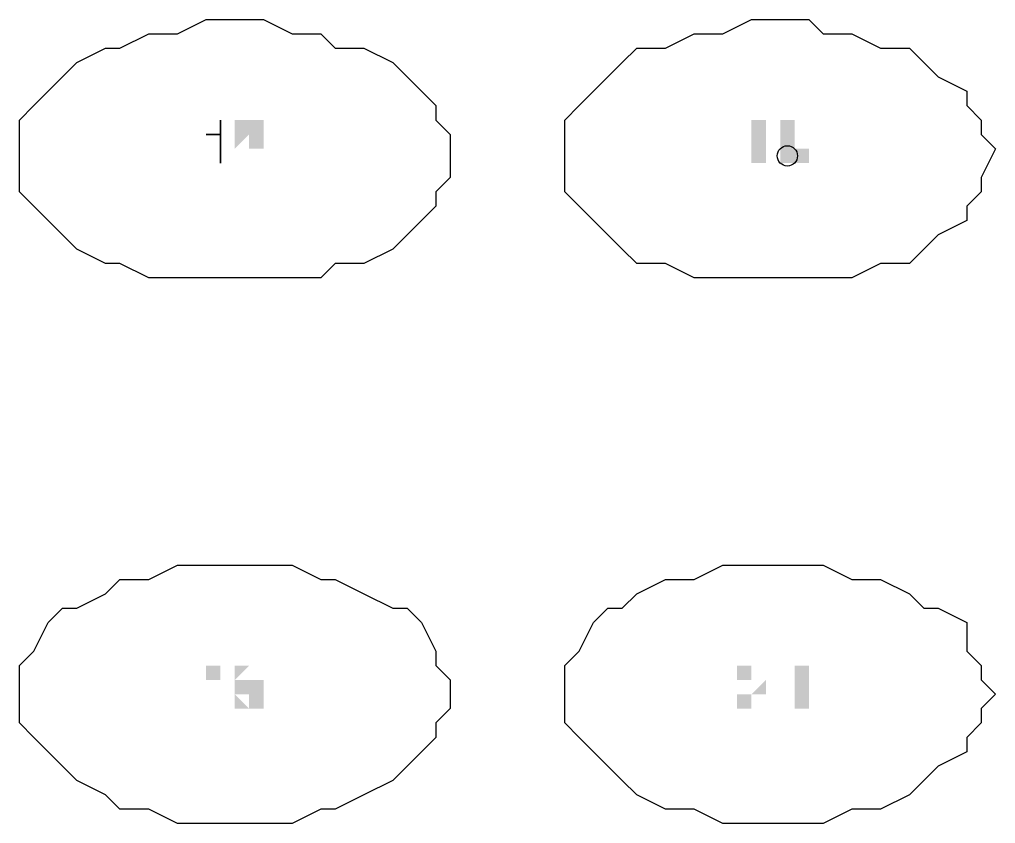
# Model space of a CAD drawing. Header units: millimetres. Extents: x 32.6 to 80.6, y 6.1 to 11.9.
# Drawn here: x 71.556 to 72.461, y 7.962 to 8.708 of the extents above; entities that cross this region are included whole.
import ezdxf

# ---------------------------------------------------------------- set-up
doc = ezdxf.new("R2010")
doc.units = ezdxf.units.MM

msp = doc.modelspace()

# ---------------------------------------------------------------- hatches: boundary and pattern name
for points in [[(71.75527, 8.58781), (71.76858, 8.58781), (71.76858, 8.60112), (71.76858, 8.60112), (71.76858, 8.60112), (71.76858, 8.60112), (71.76858, 8.60112), (71.76858, 8.60112), (71.76858, 8.60112), (71.76858, 8.60112), (71.76858, 8.60112), (71.76858, 8.60112), (71.76858, 8.60112), (71.76858, 8.60112), (71.76858, 8.60112), (71.76858, 8.60112), (71.76858, 8.60112), (71.76858, 8.60112), (71.76858, 8.60112), (71.76858, 8.60112), (71.76858, 8.60112), (71.76858, 8.60112), (71.76858, 8.60112), (71.76858, 8.60112), (71.76858, 8.60112), (71.78189, 8.60112), (71.78189, 8.60112), (71.78189, 8.60112), (71.78189, 8.60112), (71.78189, 8.58781), (71.78189, 8.58781), (71.78189, 8.58781), (71.78189, 8.58781), (71.78189, 8.58781), (71.78189, 8.58781), (71.78189, 8.58781), (71.78189, 8.58781), (71.78189, 8.58781), (71.78189, 8.58781), (71.78189, 8.58781), (71.78189, 8.58781), (71.78189, 8.58781), (71.78189, 8.58781), (71.78189, 8.58781), (71.78189, 8.58781), (71.78189, 8.58781), (71.78189, 8.58781), (71.78189, 8.58781), (71.78189, 8.58781), (71.78189, 8.58781), (71.78189, 8.58781), (71.78189, 8.58781), (71.78189, 8.58781), (71.78189, 8.58781), (71.78189, 8.58781), (71.78189, 8.58781), (71.78189, 8.5745), (71.78189, 8.5745), (71.78189, 8.5745), (71.78189, 8.5745), (71.78189, 8.5745), (71.78189, 8.5745), (71.78189, 8.5745), (71.78189, 8.5745), (71.78189, 8.5745), (71.78189, 8.5745), (71.78189, 8.5745), (71.78189, 8.5745), (71.78189, 8.5745), (71.78189, 8.5745), (71.78189, 8.5745), (71.78189, 8.5745), (71.78189, 8.5745), (71.78189, 8.5745), (71.78189, 8.5745), (71.78189, 8.5745), (71.78189, 8.5745), (71.78189, 8.5745), (71.78189, 8.5745), (71.78189, 8.5745), (71.78189, 8.5745), (71.78189, 8.5745), (71.78189, 8.5745), (71.76858, 8.5745), (71.76858, 8.5745), (71.76858, 8.5745), (71.76858, 8.5745), (71.76858, 8.5745), (71.76858, 8.5745), (71.76858, 8.5745), (71.76858, 8.5745), (71.76858, 8.5745), (71.76858, 8.5745), (71.76858, 8.5745), (71.76858, 8.5745), (71.76858, 8.5745), (71.76858, 8.5745), (71.76858, 8.5745), (71.76858, 8.5745), (71.76858, 8.5745), (71.76858, 8.5745), (71.76858, 8.5745), (71.76858, 8.5745), (71.76858, 8.5745), (71.76858, 8.5745), (71.76858, 8.5745), (71.76858, 8.5745), (71.75527, 8.5745), (71.75527, 8.5745), (71.75527, 8.5745), (71.75527, 8.5745), (71.75527, 8.5745), (71.75527, 8.5745), (71.75527, 8.5745), (71.75527, 8.5745), (71.75527, 8.5745), (71.75527, 8.5745), (71.75527, 8.5745), (71.75527, 8.5745), (71.75527, 8.5745), (71.75527, 8.5745), (71.75527, 8.5745), (71.75527, 8.5745), (71.75527, 8.5745), (71.75527, 8.5745), (71.75527, 8.5745), (71.75527, 8.5745), (71.75527, 8.5745), (71.75527, 8.5745), (71.75527, 8.5745), (71.75527, 8.5745), (71.75527, 8.5745), (71.75527, 8.5745), (71.75527, 8.5745), (71.75527, 8.5745), (71.75527, 8.5745), (71.75527, 8.5745), (71.75527, 8.5745), (71.75527, 8.5745), (71.76858, 8.5745), (71.76858, 8.5745), (71.76858, 8.5745), (71.76858, 8.5745), (71.76858, 8.5745), (71.76858, 8.5745), (71.76858, 8.5745), (71.76858, 8.5745), (71.76858, 8.5745), (71.76858, 8.5745), (71.76858, 8.5745), (71.76858, 8.5745), (71.76858, 8.5745), (71.76858, 8.5745), (71.76858, 8.5745), (71.76858, 8.5745), (71.76858, 8.5745), (71.76858, 8.5745), (71.76858, 8.5745), (71.76858, 8.5745), (71.76858, 8.5745), (71.76858, 8.5745), (71.76858, 8.5745), (71.76858, 8.5745), (71.76858, 8.5745), (71.76858, 8.5745), (71.76858, 8.5745), (71.76858, 8.5745), (71.76858, 8.5745), (71.76858, 8.5745), (71.78189, 8.5745), (71.78189, 8.5745), (71.78189, 8.5745), (71.78189, 8.5745), (71.78189, 8.5745), (71.78189, 8.5745), (71.78189, 8.5745), (71.78189, 8.5745), (71.78189, 8.5745), (71.78189, 8.5745), (71.78189, 8.58781), (71.78189, 8.58781), (71.78189, 8.58781), (71.78189, 8.58781), (71.78189, 8.58781), (71.78189, 8.58781), (71.78189, 8.58781), (71.78189, 8.58781), (71.78189, 8.58781), (71.78189, 8.58781), (71.78189, 8.58781), (71.78189, 8.58781), (71.78189, 8.58781), (71.78189, 8.58781), (71.78189, 8.58781), (71.76858, 8.58781), (71.76858, 8.58781), (71.76858, 8.58781), (71.76858, 8.58781), (71.76858, 8.58781), (71.76858, 8.58781), (71.76858, 8.58781), (71.76858, 8.58781), (71.76858, 8.58781), (71.76858, 8.58781), (71.76858, 8.58781), (71.76858, 8.58781), (71.76858, 8.58781), (71.76858, 8.58781), (71.76858, 8.58781), (71.76858, 8.58781), (71.76858, 8.58781), (71.76858, 8.58781), (71.76858, 8.58781), (71.76858, 8.58781), (71.76858, 8.58781), (71.76858, 8.58781), (71.76858, 8.58781), (71.76858, 8.58781), (71.76858, 8.58781), (71.76858, 8.58781), (71.76858, 8.58781), (71.75527, 8.58781), (71.75527, 8.58781), (71.75527, 8.58781), (71.75527, 8.58781), (71.75527, 8.58781), (71.75527, 8.61443), (71.78189, 8.61443), (71.78189, 8.60112), (71.76858, 8.60112)], [(72.24775, 8.5745), (72.23444, 8.5745), (72.23444, 8.60112), (72.23444, 8.60112), (72.23444, 8.60112), (72.23444, 8.60112), (72.23444, 8.60112), (72.23444, 8.60112), (72.23444, 8.60112), (72.23444, 8.60112), (72.23444, 8.60112), (72.23444, 8.60112), (72.23444, 8.60112), (72.23444, 8.60112), (72.23444, 8.60112), (72.23444, 8.60112), (72.23444, 8.60112), (72.23444, 8.60112), (72.23444, 8.60112), (72.23444, 8.60112), (72.23444, 8.60112), (72.23444, 8.60112), (72.22113, 8.60112), (72.22113, 8.60112), (72.22113, 8.60112), (72.22113, 8.60112), (72.23444, 8.60112), (72.23444, 8.60112), (72.23444, 8.60112), (72.23444, 8.60112), (72.23444, 8.60112), (72.23444, 8.60112), (72.23444, 8.60112), (72.23444, 8.60112), (72.23444, 8.60112), (72.23444, 8.60112), (72.23444, 8.60112), (72.23444, 8.60112), (72.23444, 8.60112), (72.23444, 8.60112), (72.23444, 8.60112), (72.23444, 8.60112), (72.23444, 8.60112), (72.23444, 8.60112), (72.23444, 8.60112), (72.23444, 8.60112), (72.23444, 8.61443), (72.23444, 8.61443), (72.23444, 8.61443), (72.23444, 8.61443), (72.23444, 8.61443), (72.23444, 8.61443), (72.23444, 8.61443), (72.23444, 8.61443), (72.24775, 8.61443)], [(72.26106, 8.58781), (72.26106, 8.58781), (72.26106, 8.58781), (72.26106, 8.58781), (72.26106, 8.58781), (72.26106, 8.58781), (72.26106, 8.58781), (72.26106, 8.58781), (72.26106, 8.58781), (72.26106, 8.58781), (72.26106, 8.58781), (72.26106, 8.60112), (72.26106, 8.60112), (72.26106, 8.60112), (72.26106, 8.60112), (72.26106, 8.60112), (72.26106, 8.60112), (72.27437, 8.60112), (72.27437, 8.60112), (72.27437, 8.60112), (72.27437, 8.60112), (72.27437, 8.60112), (72.27437, 8.60112), (72.27437, 8.60112), (72.27437, 8.60112), (72.27437, 8.60112), (72.27437, 8.60112), (72.27437, 8.60112), (72.27437, 8.60112), (72.27437, 8.60112), (72.27437, 8.60112), (72.27437, 8.60112), (72.27437, 8.60112), (72.27437, 8.58781), (72.27437, 8.58781), (72.27437, 8.58781), (72.27437, 8.58781), (72.27437, 8.58781), (72.27437, 8.58781), (72.27437, 8.58781), (72.27437, 8.58781), (72.27437, 8.58781), (72.27437, 8.58781), (72.27437, 8.58781), (72.27437, 8.58781), (72.28768, 8.58781), (72.28768, 8.58781), (72.28768, 8.58781), (72.28768, 8.58781), (72.28768, 8.58781), (72.28768, 8.58781), (72.28768, 8.58781), (72.28768, 8.58781), (72.28768, 8.58781), (72.28768, 8.58781), (72.28768, 8.58781), (72.28768, 8.58781), (72.28768, 8.58781), (72.28768, 8.58781), (72.28768, 8.58781), (72.28768, 8.58781), (72.28768, 8.5745), (72.28768, 8.5745), (72.28768, 8.5745), (72.28768, 8.5745), (72.28768, 8.5745), (72.28768, 8.5745), (72.28768, 8.5745), (72.28768, 8.5745), (72.28768, 8.5745), (72.28768, 8.5745), (72.28768, 8.5745), (72.28768, 8.5745), (72.28768, 8.5745), (72.27437, 8.5745), (72.27437, 8.5745), (72.27437, 8.5745), (72.27437, 8.5745), (72.27437, 8.5745), (72.27437, 8.5745), (72.27437, 8.5745), (72.27437, 8.5745), (72.27437, 8.5745), (72.27437, 8.5745), (72.27437, 8.5745), (72.27437, 8.5745), (72.27437, 8.5745), (72.27437, 8.5745), (72.27437, 8.5745), (72.27437, 8.5745), (72.27437, 8.5745), (72.27437, 8.5745), (72.27437, 8.5745), (72.27437, 8.5745), (72.27437, 8.5745), (72.27437, 8.5745), (72.27437, 8.5745), (72.27437, 8.5745), (72.27437, 8.5745), (72.27437, 8.5745), (72.27437, 8.5745), (72.27437, 8.5745), (72.26106, 8.5745), (72.26106, 8.5745), (72.26106, 8.5745), (72.26106, 8.5745), (72.26106, 8.5745), (72.26106, 8.5745), (72.26106, 8.5745), (72.26106, 8.5745), (72.26106, 8.5745), (72.26106, 8.5745), (72.26106, 8.5745), (72.26106, 8.5745), (72.26106, 8.5745), (72.26106, 8.5745), (72.26106, 8.5745), (72.26106, 8.5745), (72.26106, 8.5745), (72.26106, 8.5745), (72.26106, 8.5745), (72.26106, 8.5745), (72.26106, 8.5745), (72.26106, 8.5745), (72.26106, 8.5745), (72.26106, 8.5745), (72.26106, 8.5745), (72.26106, 8.5745), (72.26106, 8.5745), (72.26106, 8.5745), (72.26106, 8.5745), (72.26106, 8.5745), (72.26106, 8.5745), (72.26106, 8.5745), (72.26106, 8.5745), (72.26106, 8.5745), (72.26106, 8.5745), (72.26106, 8.5745), (72.26106, 8.58781), (72.26106, 8.58781), (72.26106, 8.58781), (72.26106, 8.58781), (72.26106, 8.58781), (72.26106, 8.58781), (72.26106, 8.58781), (72.26106, 8.58781), (72.26106, 8.58781), (72.26106, 8.58781), (72.26106, 8.58781), (72.26106, 8.58781), (72.26106, 8.58781), (72.26106, 8.58781), (72.26106, 8.58781), (72.26106, 8.58781), (72.26106, 8.58781), (72.26106, 8.58781), (72.26106, 8.58781), (72.26106, 8.58781), (72.26106, 8.60112), (72.26106, 8.60112), (72.26106, 8.60112), (72.26106, 8.60112), (72.26106, 8.60112), (72.26106, 8.60112), (72.26106, 8.60112), (72.26106, 8.60112), (72.26106, 8.60112), (72.26106, 8.60112), (72.26106, 8.60112), (72.26106, 8.60112), (72.26106, 8.60112), (72.26106, 8.60112), (72.26106, 8.60112), (72.26106, 8.60112), (72.26106, 8.60112), (72.26106, 8.60112), (72.26106, 8.60112), (72.26106, 8.60112), (72.26106, 8.60112), (72.26106, 8.60112), (72.26106, 8.60112), (72.26106, 8.60112), (72.26106, 8.60112), (72.26106, 8.60112), (72.26106, 8.60112), (72.26106, 8.60112), (72.26106, 8.60112), (72.26106, 8.61443), (72.26106, 8.61443), (72.26106, 8.61443), (72.26106, 8.61443), (72.26106, 8.61443), (72.26106, 8.61443), (72.26106, 8.61443), (72.26106, 8.61443), (72.26106, 8.61443), (72.26106, 8.61443), (72.26106, 8.61443), (72.26106, 8.61443), (72.27437, 8.61443), (72.27437, 8.61443), (72.27437, 8.61443), (72.27437, 8.61443), (72.27437, 8.61443), (72.27437, 8.61443), (72.27437, 8.61443), (72.27437, 8.61443), (72.27437, 8.61443), (72.27437, 8.61443), (72.27437, 8.61443), (72.27437, 8.61443), (72.27437, 8.61443), (72.27437, 8.61443), (72.27437, 8.61443), (72.27437, 8.61443), (72.27437, 8.61443), (72.27437, 8.61443), (72.27437, 8.61443), (72.27437, 8.61443), (72.27437, 8.61443), (72.27437, 8.60112), (72.27437, 8.60112), (72.27437, 8.60112), (72.27437, 8.60112), (72.27437, 8.60112), (72.27437, 8.60112), (72.28768, 8.60112), (72.28768, 8.60112), (72.28768, 8.60112), (72.28768, 8.60112), (72.28768, 8.60112), (72.28768, 8.60112), (72.28768, 8.60112), (72.28768, 8.60112), (72.28768, 8.60112), (72.27437, 8.60112), (72.27437, 8.60112), (72.27437, 8.60112), (72.27437, 8.60112), (72.27437, 8.60112), (72.27437, 8.60112), (72.27437, 8.60112), (72.27437, 8.60112), (72.27437, 8.60112), (72.27437, 8.60112), (72.27437, 8.60112), (72.27437, 8.60112), (72.27437, 8.60112), (72.27437, 8.60112), (72.27437, 8.60112), (72.27437, 8.60112), (72.27437, 8.60112), (72.27437, 8.60112), (72.27437, 8.60112), (72.27437, 8.60112), (72.27437, 8.60112), (72.27437, 8.60112), (72.27437, 8.60112), (72.27437, 8.60112), (72.27437, 8.60112), (72.26106, 8.60112), (72.26106, 8.60112), (72.26106, 8.60112), (72.26106, 8.60112), (72.26106, 8.60112), (72.26106, 8.60112), (72.26106, 8.60112), (72.26106, 8.60112), (72.26106, 8.60112), (72.26106, 8.60112), (72.26106, 8.60112), (72.26106, 8.60112), (72.26106, 8.60112), (72.26106, 8.60112), (72.26106, 8.60112), (72.26106, 8.60112), (72.26106, 8.60112), (72.26106, 8.60112), (72.26106, 8.60112), (72.26106, 8.60112), (72.26106, 8.60112), (72.26106, 8.60112), (72.26106, 8.60112), (72.26106, 8.60112), (72.26106, 8.60112), (72.26106, 8.60112), (72.26106, 8.60112), (72.26106, 8.58781), (72.26106, 8.58781), (72.26106, 8.58781), (72.26106, 8.58781), (72.26106, 8.58781), (72.26106, 8.58781), (72.26106, 8.58781)], [(71.74196, 8.0687), (71.74196, 8.0687), (71.74196, 8.09533), (71.74196, 8.09533), (71.74196, 8.09533), (71.74196, 8.09533), (71.72865, 8.09533), (71.72865, 8.09533), (71.72865, 8.09533), (71.72865, 8.09533), (71.72865, 8.09533), (71.72865, 8.09533), (71.72865, 8.09533), (71.72865, 8.09533), (71.72865, 8.09533), (71.72865, 8.09533), (71.72865, 8.09533), (71.72865, 8.09533), (71.72865, 8.09533), (71.72865, 8.09533), (71.72865, 8.09533), (71.72865, 8.09533), (71.72865, 8.09533), (71.72865, 8.09533), (71.72865, 8.09533), (71.72865, 8.09533), (71.72865, 8.09533), (71.72865, 8.09533), (71.72865, 8.09533), (71.72865, 8.09533), (71.72865, 8.09533), (71.72865, 8.10864), (71.72865, 8.10864), (71.72865, 8.10864), (71.72865, 8.10864), (71.72865, 8.10864), (71.72865, 8.10864), (71.72865, 8.10864), (71.72865, 8.10864), (71.72865, 8.10864), (71.72865, 8.10864), (71.72865, 8.10864), (71.74196, 8.10864), (71.74196, 8.10864), (71.74196, 8.10864), (71.74196, 8.10864), (71.74196, 8.10864), (71.74196, 8.10864), (71.74196, 8.10864), (71.74196, 8.10864), (71.74196, 8.10864), (71.74196, 8.10864), (71.74196, 8.10864), (71.74196, 8.10864), (71.74196, 8.10864)], [(72.24775, 8.0687), (72.22113, 8.0687), (72.22113, 8.0687), (72.22113, 8.0687), (72.22113, 8.0687), (72.22113, 8.0687), (72.22113, 8.0687), (72.22113, 8.0687), (72.22113, 8.0687), (72.22113, 8.0687), (72.22113, 8.0687), (72.22113, 8.0687), (72.22113, 8.0687), (72.22113, 8.0687), (72.22113, 8.08202), (72.22113, 8.08202), (72.22113, 8.08202), (72.22113, 8.08202), (72.23444, 8.08202), (72.23444, 8.08202), (72.23444, 8.08202), (72.23444, 8.08202), (72.23444, 8.08202), (72.23444, 8.08202), (72.23444, 8.08202), (72.23444, 8.08202), (72.23444, 8.08202), (72.23444, 8.08202), (72.23444, 8.08202), (72.23444, 8.08202), (72.23444, 8.08202), (72.23444, 8.08202), (72.23444, 8.08202), (72.23444, 8.08202), (72.23444, 8.08202), (72.23444, 8.08202), (72.23444, 8.08202), (72.23444, 8.08202), (72.23444, 8.08202), (72.23444, 8.08202), (72.23444, 8.08202), (72.23444, 8.08202), (72.23444, 8.08202), (72.23444, 8.08202), (72.23444, 8.08202), (72.23444, 8.08202), (72.23444, 8.08202), (72.23444, 8.08202), (72.23444, 8.08202), (72.24775, 8.09533), (72.24775, 8.09533), (72.24775, 8.09533), (72.24775, 8.09533), (72.24775, 8.09533), (72.24775, 8.09533), (72.24775, 8.09533), (72.24775, 8.09533), (72.24775, 8.09533), (72.24775, 8.09533), (72.24775, 8.09533), (72.24775, 8.09533), (72.24775, 8.09533), (72.24775, 8.09533), (72.24775, 8.09533), (72.24775, 8.09533), (72.24775, 8.09533), (72.24775, 8.09533), (72.24775, 8.09533), (72.24775, 8.09533), (72.24775, 8.09533), (72.24775, 8.09533), (72.24775, 8.09533), (72.24775, 8.09533), (72.24775, 8.09533), (72.24775, 8.09533), (72.24775, 8.09533), (72.24775, 8.09533), (72.24775, 8.10864), (72.24775, 8.10864), (72.24775, 8.10864), (72.24775, 8.10864), (72.24775, 8.10864), (72.24775, 8.10864), (72.24775, 8.10864), (72.24775, 8.10864), (72.24775, 8.10864), (72.24775, 8.10864), (72.24775, 8.10864), (72.24775, 8.10864), (72.24775, 8.10864), (72.23444, 8.10864), (72.23444, 8.10864), (72.23444, 8.10864), (72.23444, 8.10864), (72.23444, 8.10864), (72.23444, 8.10864), (72.23444, 8.10864), (72.23444, 8.10864), (72.23444, 8.10864), (72.23444, 8.10864), (72.23444, 8.10864), (72.23444, 8.10864), (72.23444, 8.10864), (72.23444, 8.10864), (72.23444, 8.10864), (72.23444, 8.10864), (72.23444, 8.10864), (72.23444, 8.10864), (72.23444, 8.10864), (72.23444, 8.10864), (72.23444, 8.09533), (72.23444, 8.09533), (72.23444, 8.09533), (72.23444, 8.09533), (72.23444, 8.09533), (72.23444, 8.09533), (72.23444, 8.09533), (72.23444, 8.09533), (72.22113, 8.09533), (72.22113, 8.09533), (72.22113, 8.09533), (72.22113, 8.09533), (72.22113, 8.09533), (72.22113, 8.09533), (72.22113, 8.10864), (72.22113, 8.10864), (72.22113, 8.10864), (72.22113, 8.10864), (72.22113, 8.10864), (72.22113, 8.10864), (72.22113, 8.10864), (72.23444, 8.10864), (72.23444, 8.10864), (72.23444, 8.10864), (72.23444, 8.10864), (72.23444, 8.10864), (72.23444, 8.10864), (72.23444, 8.10864), (72.23444, 8.10864), (72.23444, 8.10864), (72.23444, 8.10864), (72.23444, 8.10864), (72.23444, 8.10864), (72.23444, 8.10864), (72.23444, 8.10864), (72.23444, 8.10864), (72.23444, 8.10864), (72.23444, 8.10864), (72.23444, 8.10864), (72.23444, 8.10864), (72.23444, 8.10864), (72.23444, 8.10864), (72.23444, 8.10864), (72.23444, 8.10864), (72.23444, 8.10864), (72.23444, 8.10864), (72.23444, 8.10864), (72.24775, 8.10864), (72.24775, 8.10864), (72.24775, 8.10864), (72.24775, 8.10864), (72.24775, 8.10864), (72.24775, 8.10864), (72.24775, 8.10864), (72.24775, 8.10864), (72.24775, 8.10864), (72.24775, 8.10864), (72.24775, 8.10864), (72.24775, 8.10864), (72.24775, 8.10864), (72.24775, 8.10864), (72.24775, 8.10864), (72.24775, 8.10864), (72.24775, 8.10864), (72.24775, 8.10864), (72.24775, 8.10864), (72.24775, 8.10864), (72.24775, 8.10864), (72.24775, 8.10864), (72.24775, 8.10864), (72.24775, 8.10864), (72.24775, 8.10864), (72.24775, 8.10864), (72.24775, 8.10864), (72.24775, 8.09533), (72.24775, 8.09533), (72.24775, 8.09533), (72.24775, 8.09533), (72.24775, 8.09533), (72.24775, 8.09533), (72.24775, 8.09533), (72.24775, 8.09533), (72.24775, 8.09533), (72.24775, 8.09533), (72.24775, 8.09533), (72.24775, 8.09533), (72.24775, 8.09533), (72.24775, 8.09533), (72.24775, 8.09533), (72.24775, 8.09533), (72.24775, 8.09533), (72.24775, 8.09533), (72.24775, 8.09533), (72.24775, 8.09533), (72.24775, 8.09533), (72.24775, 8.09533), (72.24775, 8.09533), (72.24775, 8.09533), (72.24775, 8.09533), (72.24775, 8.09533), (72.24775, 8.09533), (72.24775, 8.09533), (72.24775, 8.08202), (72.24775, 8.08202), (72.24775, 8.08202), (72.24775, 8.08202), (72.24775, 8.08202), (72.24775, 8.08202), (72.24775, 8.08202), (72.24775, 8.08202), (72.24775, 8.08202), (72.24775, 8.08202), (72.24775, 8.08202), (72.24775, 8.08202), (72.24775, 8.08202), (72.24775, 8.08202), (72.24775, 8.08202), (72.23444, 8.08202), (72.23444, 8.08202), (72.23444, 8.08202), (72.23444, 8.08202), (72.23444, 8.08202), (72.23444, 8.08202), (72.23444, 8.08202), (72.23444, 8.08202), (72.23444, 8.08202), (72.23444, 8.08202), (72.23444, 8.08202), (72.23444, 8.08202), (72.23444, 8.08202), (72.23444, 8.08202), (72.23444, 8.08202), (72.23444, 8.08202), (72.23444, 8.0687), (72.23444, 8.0687), (72.23444, 8.0687), (72.23444, 8.0687), (72.23444, 8.0687), (72.23444, 8.0687), (72.24775, 8.0687)]]:
    msp.add_hatch(color=256).paths.add_polyline_path(points)
h = msp.add_hatch(color=256)
h.paths.add_polyline_path([(71.78189, 8.08202), (71.78189, 8.08202), (71.78189, 8.08202), (71.78189, 8.08202), (71.78189, 8.08202), (71.78189, 8.08202), (71.78189, 8.08202), (71.76858, 8.08202), (71.76858, 8.08202), (71.76858, 8.08202), (71.76858, 8.08202), (71.76858, 8.08202), (71.76858, 8.08202), (71.76858, 8.08202), (71.76858, 8.08202), (71.76858, 8.08202), (71.76858, 8.08202), (71.76858, 8.08202), (71.76858, 8.08202), (71.76858, 8.08202), (71.76858, 8.08202), (71.76858, 8.08202), (71.76858, 8.08202), (71.76858, 8.08202), (71.76858, 8.08202), (71.76858, 8.08202), (71.76858, 8.08202), (71.76858, 8.08202), (71.76858, 8.08202), (71.76858, 8.08202), (71.76858, 8.08202), (71.76858, 8.08202), (71.75527, 8.08202), (71.75527, 8.08202), (71.75527, 8.08202), (71.75527, 8.08202), (71.75527, 8.08202), (71.75527, 8.08202), (71.75527, 8.08202), (71.75527, 8.08202), (71.75527, 8.08202), (71.75527, 8.08202), (71.75527, 8.08202), (71.75527, 8.08202), (71.75527, 8.08202), (71.75527, 8.09533), (71.75527, 8.09533), (71.75527, 8.09533), (71.75527, 8.09533), (71.75527, 8.09533), (71.75527, 8.09533), (71.75527, 8.09533), (71.75527, 8.09533), (71.75527, 8.09533), (71.75527, 8.09533), (71.75527, 8.09533), (71.75527, 8.09533), (71.75527, 8.09533), (71.75527, 8.09533), (71.75527, 8.09533), (71.75527, 8.09533), (71.75527, 8.09533), (71.75527, 8.09533), (71.75527, 8.09533), (71.75527, 8.09533), (71.75527, 8.09533), (71.75527, 8.09533), (71.75527, 8.09533), (71.75527, 8.10864), (71.75527, 8.10864), (71.75527, 8.10864), (71.75527, 8.10864), (71.75527, 8.10864), (71.75527, 8.10864), (71.75527, 8.10864), (71.75527, 8.10864), (71.75527, 8.10864), (71.75527, 8.10864), (71.75527, 8.10864), (71.75527, 8.10864), (71.75527, 8.10864), (71.75527, 8.10864), (71.75527, 8.10864), (71.75527, 8.10864), (71.75527, 8.10864), (71.76858, 8.10864), (71.76858, 8.10864), (71.76858, 8.10864), (71.76858, 8.10864), (71.76858, 8.10864), (71.76858, 8.10864), (71.76858, 8.10864), (71.76858, 8.10864), (71.76858, 8.10864), (71.76858, 8.10864), (71.76858, 8.10864), (71.76858, 8.10864), (71.76858, 8.10864), (71.76858, 8.10864), (71.76858, 8.10864), (71.76858, 8.10864), (71.76858, 8.10864), (71.76858, 8.10864), (71.76858, 8.10864), (71.76858, 8.10864), (71.76858, 8.10864), (71.76858, 8.10864), (71.76858, 8.10864), (71.76858, 8.10864), (71.76858, 8.10864), (71.78189, 8.10864), (71.78189, 8.10864), (71.78189, 8.10864), (71.78189, 8.10864), (71.78189, 8.10864), (71.78189, 8.10864), (71.78189, 8.10864), (71.78189, 8.10864), (71.78189, 8.10864), (71.78189, 8.10864), (71.78189, 8.10864), (71.78189, 8.10864), (71.78189, 8.10864), (71.78189, 8.10864), (71.78189, 8.10864), (71.78189, 8.10864), (71.78189, 8.10864), (71.78189, 8.10864), (71.78189, 8.09533), (71.78189, 8.09533), (71.78189, 8.09533), (71.78189, 8.09533), (71.78189, 8.09533), (71.78189, 8.09533), (71.78189, 8.09533), (71.78189, 8.09533), (71.78189, 8.09533), (71.78189, 8.09533), (71.78189, 8.09533), (71.78189, 8.09533), (71.78189, 8.09533), (71.78189, 8.09533), (71.78189, 8.09533), (71.78189, 8.09533), (71.78189, 8.09533), (71.78189, 8.09533), (71.78189, 8.09533), (71.78189, 8.09533), (71.78189, 8.09533), (71.78189, 8.08202), (71.78189, 8.08202), (71.78189, 8.08202), (71.78189, 8.08202), (71.78189, 8.08202), (71.78189, 8.08202), (71.78189, 8.08202), (71.78189, 8.08202), (71.78189, 8.08202), (71.78189, 8.08202), (71.78189, 8.08202), (71.78189, 8.08202), (71.78189, 8.08202), (71.78189, 8.08202), (71.78189, 8.08202), (71.78189, 8.08202), (71.78189, 8.08202), (71.78189, 8.08202), (71.78189, 8.08202), (71.78189, 8.08202), (71.78189, 8.08202), (71.78189, 8.08202), (71.78189, 8.08202), (71.78189, 8.0687), (71.78189, 8.0687), (71.78189, 8.0687), (71.78189, 8.0687), (71.78189, 8.0687), (71.78189, 8.0687), (71.78189, 8.0687), (71.78189, 8.0687), (71.78189, 8.0687), (71.78189, 8.0687), (71.78189, 8.0687), (71.78189, 8.0687), (71.78189, 8.0687), (71.78189, 8.0687), (71.78189, 8.0687), (71.76858, 8.0687), (71.76858, 8.0687), (71.76858, 8.0687), (71.76858, 8.0687), (71.76858, 8.0687), (71.76858, 8.0687), (71.76858, 8.0687), (71.76858, 8.0687), (71.76858, 8.0687), (71.76858, 8.0687), (71.76858, 8.0687), (71.76858, 8.0687), (71.76858, 8.0687), (71.76858, 8.0687), (71.76858, 8.0687), (71.76858, 8.0687), (71.76858, 8.0687), (71.76858, 8.0687), (71.76858, 8.0687), (71.76858, 8.0687), (71.76858, 8.0687), (71.76858, 8.0687), (71.76858, 8.0687), (71.76858, 8.0687), (71.75527, 8.0687), (71.75527, 8.0687), (71.75527, 8.0687), (71.75527, 8.0687), (71.75527, 8.0687), (71.75527, 8.0687), (71.75527, 8.0687), (71.75527, 8.0687), (71.75527, 8.0687), (71.75527, 8.0687), (71.75527, 8.0687), (71.75527, 8.0687), (71.75527, 8.0687), (71.75527, 8.0687), (71.75527, 8.0687), (71.75527, 8.0687), (71.75527, 8.08202), (71.75527, 8.08202), (71.75527, 8.08202), (71.75527, 8.08202), (71.75527, 8.08202), (71.75527, 8.08202), (71.75527, 8.08202), (71.75527, 8.08202), (71.75527, 8.08202), (71.75527, 8.08202), (71.75527, 8.08202), (71.76858, 8.0687), (71.76858, 8.0687), (71.76858, 8.0687), (71.76858, 8.0687), (71.76858, 8.0687), (71.76858, 8.0687), (71.76858, 8.0687), (71.76858, 8.0687), (71.76858, 8.0687), (71.76858, 8.0687), (71.76858, 8.0687), (71.76858, 8.0687), (71.76858, 8.0687), (71.76858, 8.0687), (71.76858, 8.0687), (71.76858, 8.0687), (71.76858, 8.0687), (71.76858, 8.0687), (71.76858, 8.0687), (71.76858, 8.0687), (71.76858, 8.0687), (71.76858, 8.0687), (71.76858, 8.0687), (71.76858, 8.0687), (71.76858, 8.0687), (71.76858, 8.0687), (71.76858, 8.0687), (71.76858, 8.0687), (71.76858, 8.0687), (71.76858, 8.08202), (71.76858, 8.08202), (71.78189, 8.08202), (71.78189, 8.08202), (71.78189, 8.08202), (71.78189, 8.08202), (71.78189, 8.08202), (71.78189, 8.08202), (71.78189, 8.08202), (71.78189, 8.08202), (71.78189, 8.08202), (71.78189, 8.08202), (71.78189, 8.08202), (71.78189, 8.08202), (71.78189, 8.08202), (71.78189, 8.08202), (71.78189, 8.08202), (71.78189, 8.08202), (71.78189, 8.08202), (71.78189, 8.08202), (71.78189, 8.08202), (71.78189, 8.08202), (71.78189, 8.08202), (71.78189, 8.08202)], flags=0)
h.paths.add_polyline_path([(71.76858, 8.08202), (71.76858, 8.08202), (71.76858, 8.08202), (71.76858, 8.08202), (71.76858, 8.08202), (71.76858, 8.08202), (71.76858, 8.08202), (71.76858, 8.08202), (71.76858, 8.08202), (71.76858, 8.08202), (71.76858, 8.09533), (71.76858, 8.09533), (71.76858, 8.09533), (71.76858, 8.09533), (71.78189, 8.09533), (71.78189, 8.09533), (71.78189, 8.09533), (71.78189, 8.09533), (71.78189, 8.09533), (71.78189, 8.09533), (71.78189, 8.09533), (71.78189, 8.09533), (71.78189, 8.09533), (71.78189, 8.09533), (71.78189, 8.09533), (71.78189, 8.09533), (71.78189, 8.09533), (71.78189, 8.09533), (71.78189, 8.09533), (71.78189, 8.09533), (71.78189, 8.09533), (71.78189, 8.09533), (71.78189, 8.09533), (71.78189, 8.09533), (71.78189, 8.09533), (71.78189, 8.10864), (71.78189, 8.10864), (71.76858, 8.10864), (71.76858, 8.10864), (71.76858, 8.10864), (71.76858, 8.10864), (71.76858, 8.10864), (71.76858, 8.10864), (71.76858, 8.10864), (71.76858, 8.10864), (71.76858, 8.10864), (71.76858, 8.10864), (71.76858, 8.10864), (71.76858, 8.10864), (71.76858, 8.10864), (71.76858, 8.10864), (71.76858, 8.10864), (71.76858, 8.10864), (71.76858, 8.10864), (71.76858, 8.10864), (71.76858, 8.10864), (71.76858, 8.10864), (71.76858, 8.10864), (71.76858, 8.10864), (71.76858, 8.10864), (71.76858, 8.10864), (71.76858, 8.10864), (71.76858, 8.10864), (71.76858, 8.10864), (71.76858, 8.10864), (71.76858, 8.10864), (71.75527, 8.09533), (71.75527, 8.09533), (71.75527, 8.09533), (71.75527, 8.09533), (71.75527, 8.09533), (71.75527, 8.09533), (71.75527, 8.09533), (71.75527, 8.09533), (71.75527, 8.09533), (71.75527, 8.09533), (71.75527, 8.09533), (71.75527, 8.09533), (71.75527, 8.09533), (71.75527, 8.09533), (71.75527, 8.09533), (71.75527, 8.09533), (71.75527, 8.09533), (71.75527, 8.09533), (71.75527, 8.09533), (71.75527, 8.09533), (71.75527, 8.09533), (71.76858, 8.09533), (71.76858, 8.09533), (71.76858, 8.09533), (71.76858, 8.09533), (71.76858, 8.09533), (71.76858, 8.09533), (71.76858, 8.08202), (71.76858, 8.08202), (71.76858, 8.08202), (71.76858, 8.08202), (71.76858, 8.08202), (71.76858, 8.08202), (71.76858, 8.08202), (71.76858, 8.08202), (71.76858, 8.08202), (71.76858, 8.08202)], flags=0)
h = msp.add_hatch(color=256)
h.paths.add_polyline_path([(72.27437, 8.10864), (72.27437, 8.10864), (72.27437, 8.10864), (72.27437, 8.10864), (72.27437, 8.10864), (72.27437, 8.10864), (72.27437, 8.10864), (72.27437, 8.10864), (72.27437, 8.10864), (72.27437, 8.10864), (72.27437, 8.10864), (72.27437, 8.10864), (72.27437, 8.10864), (72.27437, 8.10864), (72.27437, 8.10864), (72.27437, 8.10864), (72.27437, 8.10864), (72.27437, 8.10864), (72.27437, 8.10864), (72.27437, 8.10864), (72.27437, 8.10864), (72.27437, 8.10864), (72.27437, 8.10864), (72.27437, 8.10864), (72.28768, 8.10864), (72.28768, 8.10864), (72.28768, 8.10864), (72.28768, 8.10864), (72.28768, 8.10864), (72.28768, 8.10864), (72.28768, 8.10864), (72.28768, 8.10864), (72.28768, 8.10864), (72.28768, 8.10864), (72.28768, 8.10864), (72.28768, 8.09533), (72.28768, 8.09533), (72.28768, 8.09533), (72.28768, 8.09533), (72.28768, 8.09533), (72.28768, 8.09533), (72.28768, 8.09533), (72.28768, 8.09533), (72.28768, 8.09533), (72.28768, 8.09533), (72.28768, 8.09533), (72.28768, 8.09533), (72.28768, 8.09533), (72.28768, 8.09533), (72.28768, 8.09533), (72.28768, 8.09533), (72.28768, 8.09533), (72.28768, 8.09533), (72.28768, 8.09533), (72.28768, 8.09533), (72.28768, 8.08202), (72.28768, 8.08202), (72.28768, 8.08202), (72.28768, 8.08202), (72.28768, 8.08202), (72.28768, 8.08202), (72.28768, 8.08202), (72.28768, 8.08202), (72.28768, 8.08202), (72.28768, 8.08202), (72.28768, 8.08202), (72.28768, 8.08202), (72.28768, 8.08202), (72.28768, 8.08202), (72.28768, 8.08202), (72.28768, 8.08202), (72.28768, 8.08202), (72.28768, 8.08202), (72.28768, 8.08202), (72.28768, 8.08202), (72.28768, 8.08202), (72.28768, 8.08202), (72.28768, 8.0687), (72.28768, 8.0687), (72.28768, 8.0687), (72.28768, 8.0687), (72.28768, 8.0687), (72.28768, 8.0687), (72.28768, 8.0687), (72.28768, 8.0687), (72.28768, 8.0687), (72.27437, 8.0687), (72.27437, 8.0687), (72.27437, 8.0687), (72.27437, 8.0687), (72.27437, 8.0687), (72.27437, 8.0687), (72.27437, 8.0687), (72.27437, 8.0687), (72.27437, 8.0687), (72.27437, 8.0687), (72.27437, 8.0687), (72.27437, 8.0687), (72.27437, 8.0687), (72.27437, 8.0687), (72.27437, 8.0687), (72.27437, 8.0687), (72.27437, 8.0687), (72.27437, 8.0687), (72.27437, 8.0687), (72.27437, 8.0687), (72.27437, 8.0687), (72.27437, 8.0687), (72.27437, 8.0687), (72.27437, 8.0687), (72.27437, 8.0687), (72.27437, 8.0687), (72.27437, 8.0687), (72.27437, 8.0687), (72.26106, 8.0687), (72.26106, 8.0687), (72.26106, 8.0687), (72.26106, 8.0687), (72.26106, 8.0687), (72.26106, 8.0687), (72.26106, 8.0687), (72.26106, 8.0687), (72.26106, 8.0687), (72.26106, 8.0687), (72.26106, 8.0687), (72.26106, 8.0687), (72.26106, 8.0687), (72.26106, 8.0687), (72.26106, 8.0687), (72.26106, 8.0687), (72.26106, 8.0687), (72.26106, 8.0687), (72.26106, 8.0687), (72.26106, 8.0687), (72.26106, 8.0687), (72.26106, 8.0687), (72.26106, 8.0687), (72.26106, 8.0687), (72.26106, 8.08202), (72.26106, 8.08202), (72.26106, 8.08202), (72.26106, 8.08202), (72.26106, 8.08202), (72.26106, 8.08202), (72.26106, 8.08202), (72.26106, 8.08202), (72.26106, 8.08202), (72.26106, 8.08202), (72.26106, 8.08202), (72.26106, 8.08202), (72.26106, 8.08202), (72.26106, 8.08202), (72.26106, 8.08202), (72.26106, 8.08202), (72.26106, 8.08202), (72.26106, 8.08202), (72.26106, 8.08202), (72.26106, 8.08202), (72.26106, 8.08202), (72.26106, 8.09533), (72.26106, 8.09533), (72.26106, 8.09533), (72.26106, 8.09533), (72.26106, 8.09533), (72.26106, 8.09533), (72.26106, 8.09533), (72.26106, 8.09533), (72.26106, 8.09533), (72.26106, 8.09533), (72.26106, 8.09533), (72.26106, 8.09533), (72.26106, 8.09533), (72.26106, 8.09533), (72.26106, 8.09533), (72.26106, 8.09533), (72.26106, 8.09533), (72.26106, 8.09533), (72.26106, 8.09533), (72.26106, 8.09533), (72.26106, 8.09533), (72.26106, 8.09533), (72.26106, 8.10864), (72.26106, 8.10864), (72.26106, 8.10864), (72.26106, 8.10864), (72.26106, 8.10864), (72.26106, 8.10864), (72.26106, 8.10864), (72.26106, 8.10864), (72.26106, 8.10864), (72.26106, 8.10864), (72.26106, 8.10864), (72.26106, 8.10864), (72.26106, 8.10864), (72.26106, 8.10864), (72.26106, 8.10864), (72.26106, 8.10864), (72.26106, 8.10864), (72.26106, 8.10864), (72.26106, 8.10864), (72.26106, 8.10864), (72.26106, 8.10864), (72.26106, 8.10864), (72.27437, 8.10864), (72.27437, 8.10864), (72.27437, 8.10864), (72.27437, 8.10864), (72.27437, 8.10864), (72.27437, 8.10864), (72.27437, 8.10864), (72.27437, 8.10864)], flags=0)
h.paths.add_polyline_path([(72.27437, 8.0687), (72.27437, 8.0687), (72.27437, 8.0687), (72.27437, 8.0687), (72.27437, 8.0687), (72.27437, 8.0687), (72.27437, 8.0687), (72.27437, 8.0687), (72.27437, 8.0687), (72.27437, 8.0687), (72.27437, 8.0687), (72.27437, 8.0687), (72.27437, 8.0687), (72.27437, 8.0687), (72.27437, 8.08202), (72.27437, 8.08202), (72.27437, 8.08202), (72.27437, 8.08202), (72.27437, 8.08202), (72.27437, 8.08202), (72.27437, 8.08202), (72.27437, 8.08202), (72.27437, 8.08202), (72.27437, 8.08202), (72.27437, 8.08202), (72.27437, 8.08202), (72.27437, 8.08202), (72.27437, 8.08202), (72.27437, 8.08202), (72.27437, 8.08202), (72.27437, 8.08202), (72.27437, 8.08202), (72.27437, 8.08202), (72.27437, 8.08202), (72.27437, 8.08202), (72.27437, 8.08202), (72.27437, 8.08202), (72.27437, 8.08202), (72.27437, 8.09533), (72.27437, 8.09533), (72.27437, 8.09533), (72.27437, 8.09533), (72.27437, 8.09533), (72.27437, 8.09533), (72.27437, 8.09533), (72.27437, 8.09533), (72.27437, 8.09533), (72.27437, 8.09533), (72.27437, 8.09533), (72.27437, 8.09533), (72.27437, 8.09533), (72.27437, 8.09533), (72.27437, 8.09533), (72.27437, 8.09533), (72.27437, 8.09533), (72.27437, 8.09533), (72.27437, 8.09533), (72.27437, 8.09533), (72.27437, 8.09533), (72.27437, 8.09533), (72.27437, 8.09533), (72.27437, 8.10864), (72.27437, 8.10864), (72.27437, 8.10864), (72.27437, 8.10864), (72.27437, 8.10864), (72.27437, 8.10864), (72.27437, 8.10864), (72.27437, 8.10864), (72.27437, 8.10864), (72.27437, 8.10864), (72.27437, 8.10864), (72.27437, 8.10864), (72.27437, 8.10864), (72.27437, 8.10864), (72.27437, 8.10864), (72.27437, 8.10864), (72.27437, 8.10864), (72.27437, 8.10864), (72.27437, 8.10864), (72.27437, 8.10864), (72.27437, 8.10864), (72.27437, 8.10864), (72.27437, 8.10864), (72.26106, 8.10864), (72.26106, 8.10864), (72.26106, 8.10864), (72.26106, 8.10864), (72.26106, 8.10864), (72.26106, 8.10864), (72.26106, 8.10864), (72.26106, 8.10864), (72.26106, 8.09533), (72.26106, 8.09533), (72.26106, 8.09533), (72.26106, 8.09533), (72.26106, 8.09533), (72.26106, 8.09533), (72.26106, 8.09533), (72.26106, 8.09533), (72.26106, 8.09533), (72.26106, 8.09533), (72.26106, 8.09533), (72.26106, 8.09533), (72.26106, 8.09533), (72.26106, 8.09533), (72.26106, 8.09533), (72.26106, 8.09533), (72.26106, 8.09533), (72.26106, 8.09533), (72.26106, 8.09533), (72.26106, 8.09533), (72.26106, 8.09533), (72.26106, 8.09533), (72.26106, 8.09533), (72.26106, 8.08202), (72.26106, 8.08202), (72.26106, 8.08202), (72.26106, 8.08202), (72.26106, 8.08202), (72.26106, 8.08202), (72.26106, 8.08202), (72.26106, 8.08202), (72.26106, 8.08202), (72.26106, 8.08202), (72.26106, 8.08202), (72.26106, 8.08202), (72.26106, 8.08202), (72.26106, 8.08202), (72.26106, 8.08202), (72.26106, 8.08202), (72.26106, 8.08202), (72.26106, 8.08202), (72.26106, 8.08202), (72.26106, 8.08202), (72.26106, 8.08202), (72.26106, 8.08202), (72.26106, 8.08202), (72.26106, 8.0687), (72.26106, 8.0687), (72.26106, 8.0687), (72.26106, 8.0687), (72.26106, 8.0687), (72.26106, 8.0687), (72.27437, 8.0687), (72.27437, 8.0687), (72.27437, 8.0687), (72.27437, 8.0687), (72.27437, 8.0687), (72.27437, 8.0687), (72.27437, 8.0687), (72.27437, 8.0687)], flags=0)

# ---------------------------------------------------------------- linework, layer by layer
for points in [[(71.95493, 8.58781), (71.95493, 8.56119), (71.94161, 8.54788), (71.94161, 8.53457), (71.9283, 8.52126), (71.91499, 8.50794), (71.90168, 8.49463), (71.87506, 8.48132), (71.84844, 8.48132), (71.83513, 8.46801), (71.80851, 8.46801), (71.78189, 8.46801), (71.75527, 8.46801), (71.72865, 8.46801), (71.70203, 8.46801), (71.67541, 8.46801), (71.64879, 8.48132), (71.63548, 8.48132), (71.60886, 8.49463), (71.59555, 8.50794), (71.58224, 8.52126), (71.56893, 8.53457), (71.55562, 8.54788), (71.55562, 8.56119), (71.55562, 8.58781), (71.55562, 8.60112), (71.55562, 8.61443), (71.56893, 8.62774), (71.58224, 8.64105), (71.59555, 8.65436), (71.60886, 8.66767), (71.63548, 8.68098), (71.64879, 8.68098), (71.67541, 8.69429), (71.70203, 8.69429), (71.72865, 8.7076), (71.75527, 8.7076), (71.78189, 8.7076), (71.80851, 8.69429), (71.83513, 8.69429), (71.84844, 8.68098), (71.87506, 8.68098), (71.90168, 8.66767), (71.91499, 8.65436), (71.9283, 8.64105), (71.94161, 8.62774), (71.94161, 8.61443), (71.95493, 8.60112)], [(72.46072, 8.58781), (72.44741, 8.56119), (72.44741, 8.54788), (72.4341, 8.53457), (72.4341, 8.52126), (72.40748, 8.50794), (72.39417, 8.49463), (72.38086, 8.48132), (72.35423, 8.48132), (72.32761, 8.46801), (72.30099, 8.46801), (72.28768, 8.46801), (72.26106, 8.46801), (72.23444, 8.46801), (72.20782, 8.46801), (72.1812, 8.46801), (72.15458, 8.48132), (72.12796, 8.48132), (72.11465, 8.49463), (72.10134, 8.50794), (72.08803, 8.52126), (72.07472, 8.53457), (72.06141, 8.54788), (72.06141, 8.56119), (72.06141, 8.58781), (72.06141, 8.60112), (72.06141, 8.61443), (72.07472, 8.62774), (72.08803, 8.64105), (72.10134, 8.65436), (72.11465, 8.66767), (72.12796, 8.68098), (72.15458, 8.68098), (72.1812, 8.69429), (72.20782, 8.69429), (72.23444, 8.7076), (72.26106, 8.7076), (72.28768, 8.7076), (72.30099, 8.69429), (72.32761, 8.69429), (72.35423, 8.68098), (72.38086, 8.68098), (72.39417, 8.66767), (72.40748, 8.65436), (72.4341, 8.64105), (72.4341, 8.62774), (72.44741, 8.61443), (72.44741, 8.60112)], [(71.74196, 8.5745), (71.74196, 8.5745), (71.74196, 8.60112), (71.74196, 8.60112), (71.74196, 8.60112), (71.74196, 8.60112), (71.72865, 8.60112), (71.72865, 8.60112), (71.72865, 8.60112), (71.72865, 8.60112), (71.72865, 8.60112), (71.72865, 8.60112), (71.72865, 8.60112), (71.72865, 8.60112), (71.72865, 8.60112), (71.72865, 8.60112), (71.72865, 8.60112), (71.72865, 8.60112), (71.72865, 8.60112), (71.72865, 8.60112), (71.72865, 8.60112), (71.72865, 8.60112), (71.72865, 8.60112), (71.72865, 8.60112), (71.72865, 8.60112), (71.72865, 8.60112), (71.72865, 8.60112), (71.72865, 8.60112), (71.72865, 8.60112), (71.72865, 8.60112), (71.72865, 8.60112), (71.72865, 8.60112), (71.72865, 8.60112), (71.72865, 8.60112), (71.72865, 8.60112), (71.72865, 8.60112), (71.72865, 8.60112), (71.72865, 8.60112), (71.72865, 8.60112), (71.72865, 8.60112), (71.72865, 8.60112), (71.72865, 8.60112), (71.74196, 8.60112), (71.74196, 8.60112), (71.74196, 8.60112), (71.74196, 8.60112), (71.74196, 8.61443), (71.74196, 8.61443), (71.74196, 8.61443), (71.74196, 8.61443), (71.74196, 8.61443), (71.74196, 8.61443), (71.74196, 8.61443), (71.74196, 8.61443), (71.74196, 8.61443)], [(71.95493, 8.08202), (71.95493, 8.0687), (71.94161, 8.05539), (71.94161, 8.04208), (71.9283, 8.02877), (71.91499, 8.01546), (71.90168, 8.00215), (71.87506, 7.98884), (71.84844, 7.97553), (71.83513, 7.97553), (71.80851, 7.96222), (71.78189, 7.96222), (71.75527, 7.96222), (71.72865, 7.96222), (71.70203, 7.96222), (71.67541, 7.97553), (71.64879, 7.97553), (71.63548, 7.98884), (71.60886, 8.00215), (71.59555, 8.01546), (71.58224, 8.02877), (71.56893, 8.04208), (71.55562, 8.05539), (71.55562, 8.0687), (71.55562, 8.08202), (71.55562, 8.09533), (71.55562, 8.10864), (71.56893, 8.12195), (71.58224, 8.14857), (71.59555, 8.16188), (71.60886, 8.16188), (71.63548, 8.17519), (71.64879, 8.1885), (71.67541, 8.1885), (71.70203, 8.20181), (71.72865, 8.20181), (71.75527, 8.20181), (71.78189, 8.20181), (71.80851, 8.20181), (71.83513, 8.1885), (71.84844, 8.1885), (71.87506, 8.17519), (71.90168, 8.16188), (71.91499, 8.16188), (71.9283, 8.14857), (71.94161, 8.12195), (71.94161, 8.10864), (71.95493, 8.09533)], [(72.46072, 8.08202), (72.44741, 8.0687), (72.44741, 8.05539), (72.4341, 8.04208), (72.4341, 8.02877), (72.40748, 8.01546), (72.39417, 8.00215), (72.38086, 7.98884), (72.35423, 7.97553), (72.32761, 7.97553), (72.30099, 7.96222), (72.28768, 7.96222), (72.26106, 7.96222), (72.23444, 7.96222), (72.20782, 7.96222), (72.1812, 7.97553), (72.15458, 7.97553), (72.12796, 7.98884), (72.11465, 8.00215), (72.10134, 8.01546), (72.08803, 8.02877), (72.07472, 8.04208), (72.06141, 8.05539), (72.06141, 8.0687), (72.06141, 8.08202), (72.06141, 8.09533), (72.06141, 8.10864), (72.07472, 8.12195), (72.08803, 8.14857), (72.10134, 8.16188), (72.11465, 8.16188), (72.12796, 8.17519), (72.15458, 8.1885), (72.1812, 8.1885), (72.20782, 8.20181), (72.23444, 8.20181), (72.26106, 8.20181), (72.28768, 8.20181), (72.30099, 8.20181), (72.32761, 8.1885), (72.35423, 8.1885), (72.38086, 8.17519), (72.39417, 8.16188), (72.40748, 8.16188), (72.4341, 8.14857), (72.4341, 8.12195), (72.44741, 8.10864), (72.44741, 8.09533)]]:
    msp.add_lwpolyline(points, close=True)
msp.add_circle((72.26772, 8.58115), 0.00941)

doc.saveas('drawing.dxf')
